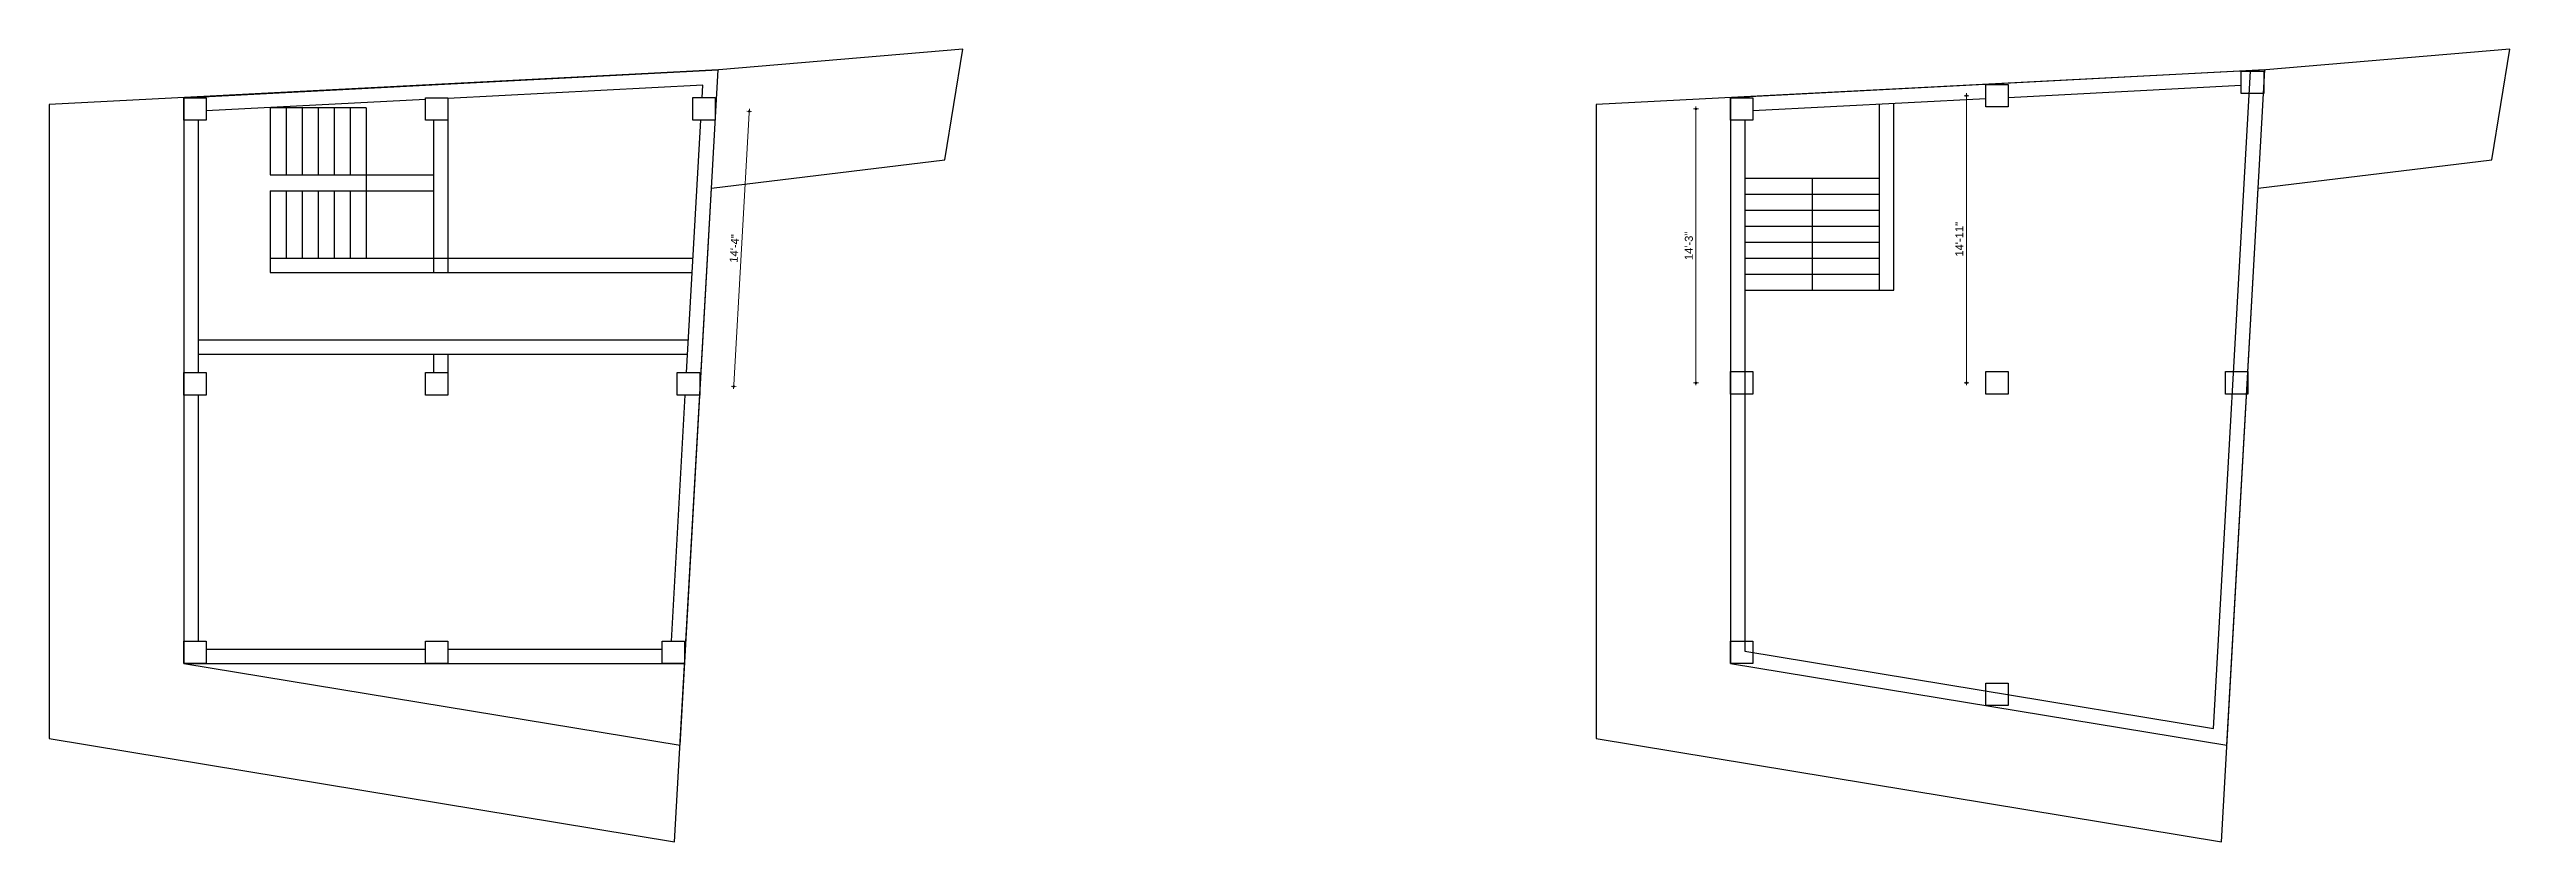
# Model space of a CAD drawing. Header units: inches. Extents: x 24733 to 33939, y -20986 to -10410.
# Drawn here: x 31181 to 32719, y -12748 to -12253 of the extents above; entities that cross this region are included whole.
import ezdxf

# ---------------------------------------------------------------- set-up
doc = ezdxf.new("R2010")
doc.units = ezdxf.units.IN
doc.header["$LTSCALE"] = 0.5
doc.header["$MEASUREMENT"] = 0
doc.layers.add('hatch', color=9, linetype='Continuous', lineweight=0)
doc.layers.add('Toilet', color=7, linetype='Continuous', lineweight=25)
doc.styles.get("Standard").update_dxf_attribs({"font": 'arial.ttf'})
doc.dimstyles.new('S8', dxfattribs={"dimtxt": 5, "dimasz": 1, "dimexe": 6, "dimexo": 18, "dimgap": 1.9375, "dimtad": 1, "dimdec": 0, "dimzin": 3, "dimdsep": 46, "dimlunit": 4, "dimtxsty": 'Standard', "dimblk": 'dot 2', "dimcen": 12, "dimse1": 1, "dimse2": 1, "dimclrd": 1, "dimclre": 1, "dimclrt": 256, "dimadec": 0, "dimazin": 0, "dimtfac": 0.75, "dimtdec": 0, "dimtix": 1, "dimtmove": 1, "dimatfit": 3, "dimldrblk": 'DOT', "dimfxl": 1, "dimtolj": 1, "dimtzin": 0, "dimlwd": 9, "dimlwe": 9, "dimarcsym": 0})

# ---------------------------------------------------------------- blocks, each defined once
blk = doc.blocks.new('_Dot')
at = {"color": 0, "linetype": 'ByBlock', "lineweight": -2}
blk.add_line((-0.5, 0), (-1, 0), dxfattribs=at)
at = {"color": 0, "linetype": 'ByBlock', "const_width": 0.5}
blk.add_lwpolyline([(-0.25, 0, 1), (0.25, 0, 1)], format="xyb", close=True, dxfattribs=at)
blk = doc.blocks.new('dot1')
at = {"layer": 'hatch'}
h = blk.add_hatch(color=256, dxfattribs=at)
edge = h.paths.add_edge_path()
edge.add_arc((0, 0), 1, 0, 360)
for p, q in [((3, 0), (-3, 0)), ((0, 3), (0, -3))]:
    blk.add_line(p, q, dxfattribs=at)
blk.add_circle((0, 0), 1, dxfattribs=at)
blk = doc.blocks.new('dot 2')
at = {"layer": 'hatch', "xscale": 0.5, "yscale": 0.5, "zscale": 0.5}
blk.add_blockref('dot1', (0, 0), dxfattribs=at)

msp = doc.modelspace()

# ---------------------------------------------------------------- linework, layer by layer
for p, q in [((32325, -12333.8), (32325, -12287.7)), ((32334, -12333.8), (32334, -12287.3)), ((32241, -12333.8), (32283, -12333.8)), ((32241, -12343.8), (32283, -12343.8)), ((32283, -12333.8), (32325, -12333.8)), ((32283, -12333.8), (32283, -12403.8)), ((32283, -12343.8), (32325, -12343.8)), ((32325, -12403.8), (32325, -12333.8)), ((32334, -12403.8), (32334, -12333.8)), ((32241, -12353.8), (32283, -12353.8)), ((32283, -12353.8), (32325, -12353.8)), ((32241, -12363.8), (32283, -12363.8)), ((32241, -12373.8), (32283, -12373.8)), ((32283, -12363.8), (32325, -12363.8)), ((32283, -12373.8), (32325, -12373.8)), ((32241, -12383.8), (32283, -12383.8)), ((32283, -12383.8), (32325, -12383.8)), ((32241, -12393.8), (32283, -12393.8)), ((32241, -12403.8), (32283, -12403.8)), ((32283, -12393.8), (32325, -12393.8)), ((32283, -12403.8), (32325, -12403.8)), ((32325, -12403.8), (32334, -12403.8))]:
    msp.add_line(p, q)
for points in [[(32551.1, -12267), (32565.1, -12267), (32565.1, -12281), (32551.1, -12281)], [(32232, -12283.6), (32246, -12283.6), (32246, -12297.6), (32232, -12297.6)], [(32391.5, -12275.3), (32405.5, -12275.3), (32405.5, -12289.3), (32391.5, -12289.3)], [(32232, -12454.7), (32246, -12454.7), (32246, -12468.7), (32232, -12468.7)], [(32391.5, -12454.7), (32405.5, -12454.7), (32405.5, -12468.7), (32391.5, -12468.7)], [(32541.3, -12454.7), (32555.3, -12454.7), (32555.3, -12468.7), (32541.3, -12468.7)], [(32232, -12623), (32246, -12623), (32246, -12637), (32232, -12637)], [(32391.5, -12649.3), (32405.5, -12649.3), (32405.5, -12663.3), (32391.5, -12663.3)]]:
    msp.add_lwpolyline(points, close=True)
at = {"layer": 'Toilet'}
for p, q in [((31265.5, -12283.6), (31599.4, -12266.2)), ((31575.6, -12688.1), (31599.4, -12266.2)), ((32533.7, -12677.6), (32556.8, -12267)), ((31265.5, -12283.6), (31265.5, -12469.3)), ((31589.8, -12275.7), (31430.5, -12284)), ((31589.4, -12283.6), (31589.8, -12275.7)), ((32551.1, -12276), (32405.5, -12283.6)), ((31274.5, -12297.6), (31274.5, -12455.3)), ((31416.5, -12284.7), (31279.5, -12291.8)), ((31319.5, -12289.8), (31319.5, -12331.8)), ((31379.5, -12289.8), (31319.5, -12289.8)), ((31329.5, -12289.8), (31329.5, -12331.8)), ((31339.5, -12289.8), (31339.5, -12331.8)), ((31349.5, -12289.8), (31349.5, -12331.8)), ((31359.5, -12289.8), (31359.5, -12331.8)), ((31369.5, -12289.8), (31369.5, -12331.8)), ((31379.5, -12289.8), (31379.5, -12331.8)), ((31421.5, -12297.6), (31421.5, -12392.8)), ((31430.5, -12297.6), (31430.5, -12392.8)), ((31579.7, -12455.3), (31588.6, -12297.6)), ((32241, -12297.6), (32241, -12629.3)), ((32391.5, -12284.3), (32246, -12291.8)), ((31319.5, -12331.8), (31379.5, -12331.8)), ((31319.5, -12341.8), (31319.5, -12383.8)), ((31319.5, -12341.8), (31379.5, -12341.8)), ((31329.5, -12341.8), (31329.5, -12383.8)), ((31339.5, -12341.8), (31339.5, -12383.8)), ((31349.5, -12341.8), (31349.5, -12383.8)), ((31359.5, -12341.8), (31359.5, -12383.8)), ((31369.5, -12341.8), (31369.5, -12383.8)), ((31379.5, -12331.8), (31421.5, -12331.8)), ((31379.5, -12331.8), (31379.5, -12341.8)), ((31379.5, -12341.8), (31421.5, -12341.8)), ((31379.5, -12341.8), (31379.5, -12383.8)), ((31319.5, -12383.8), (31379.5, -12383.8)), ((31319.5, -12383.8), (31319.5, -12392.8)), ((31379.5, -12383.8), (31583.7, -12383.8)), ((31319.5, -12392.8), (31379.5, -12392.8)), ((31379.5, -12392.8), (31430.5, -12392.8)), ((31430.5, -12392.8), (31583.2, -12392.8)), ((31274.5, -12434.8), (31580.8, -12434.8)), ((31274.5, -12443.8), (31580.3, -12443.8)), ((31421.5, -12443.8), (31421.5, -12455.3)), ((31430.5, -12443.8), (31430.5, -12455.3)), ((31274.5, -12469.3), (31274.5, -12623)), ((31570.2, -12623), (31578.9, -12469.3)), ((31265.5, -12637), (31575.6, -12688.1)), ((31265.5, -12637), (31578.5, -12637)), ((31279.5, -12628), (31416.5, -12628)), ((31430.5, -12628), (31564.5, -12628)), ((32241, -12629.3), (32533.7, -12677.6))]:
    msp.add_line(p, q, dxfattribs=at)
for points in [[(31595.2, -12340), (31741.1, -12322.4), (31752.4, -12253.3), (31599.9, -12266.2), (31181.5, -12287.9), (31181.5, -12683.9), (31572.2, -12748.4)], [(32561.7, -12340), (32707.7, -12322.4), (32718.9, -12253.3), (32566.4, -12266.2), (32148, -12287.9), (32148, -12683.9), (32538.7, -12748.4)], [(31265.5, -12283.6), (31279.5, -12283.6), (31279.5, -12297.6), (31265.5, -12297.6)], [(31416.5, -12283.6), (31430.5, -12283.6), (31430.5, -12297.6), (31416.5, -12297.6)], [(31583.6, -12283.5), (31597.6, -12283.5), (31597.6, -12297.5), (31583.6, -12297.5)], [(31265.5, -12455.3), (31279.5, -12455.3), (31279.5, -12469.3), (31265.5, -12469.3)], [(31416.5, -12455.3), (31430.5, -12455.3), (31430.5, -12469.3), (31416.5, -12469.3)], [(31573.9, -12455.3), (31587.9, -12455.3), (31587.9, -12469.3), (31573.9, -12469.3)], [(31265.5, -12623), (31279.5, -12623), (31279.5, -12637), (31265.5, -12637)], [(31416.5, -12623), (31430.5, -12623), (31430.5, -12637), (31416.5, -12637)], [(31564.5, -12623), (31578.5, -12623), (31578.5, -12637), (31564.5, -12637)]]:
    msp.add_lwpolyline(points, close=True, dxfattribs=at)
for points in [[(31265.5, -12283.6), (31265.5, -12637), (31575.6, -12688.1), (31599.4, -12266.2), (31265.5, -12283.6)], [(32232, -12283.6), (32232, -12637), (32542.1, -12688.1), (32565.9, -12266.2), (32232, -12283.6)]]:
    msp.add_lwpolyline(points, dxfattribs=at)

# ---------------------------------------------------------------- dimensions: what is measured, and where the dimension line sits
for base, p1, p2 in [((32379.4, -12282.3), (32398.5, -12461.7), (32398.5, -12282.3)), ((32210.4, -12290.6), (32239, -12461.7), (32239, -12290.6))]:
    msp.add_linear_dim(base=base, p1=p1, p2=p2, angle=90, dimstyle='S8', override={"dimfxl": 2, "dimfxlon": 1, "dimarcsym": 1}).render()
msp.add_aligned_dim(p1=(31580.9, -12462.3), p2=(31590.6, -12290.5), distance=-28.3, dimstyle='S8', override={"dimfxl": 2, "dimfxlon": 1, "dimarcsym": 1}, dxfattribs=at).render()

doc.saveas('drawing.dxf')
